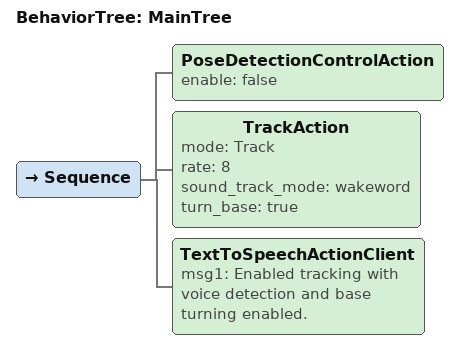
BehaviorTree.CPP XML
<root BTCPP_format="4" main_tree_to_execute="MainTree">
	<BehaviorTree ID="MainTree">
		<Sequence>
			<PoseDetectionControlAction enable="false" />
      		<TrackAction mode="Track" rate="8" sound_track_mode="wakeword" turn_base="true" />
      		<TextToSpeechActionClient msg1="Enabled tracking with voice detection and base turning enabled." />
		</Sequence>

	</BehaviorTree>
</root>
